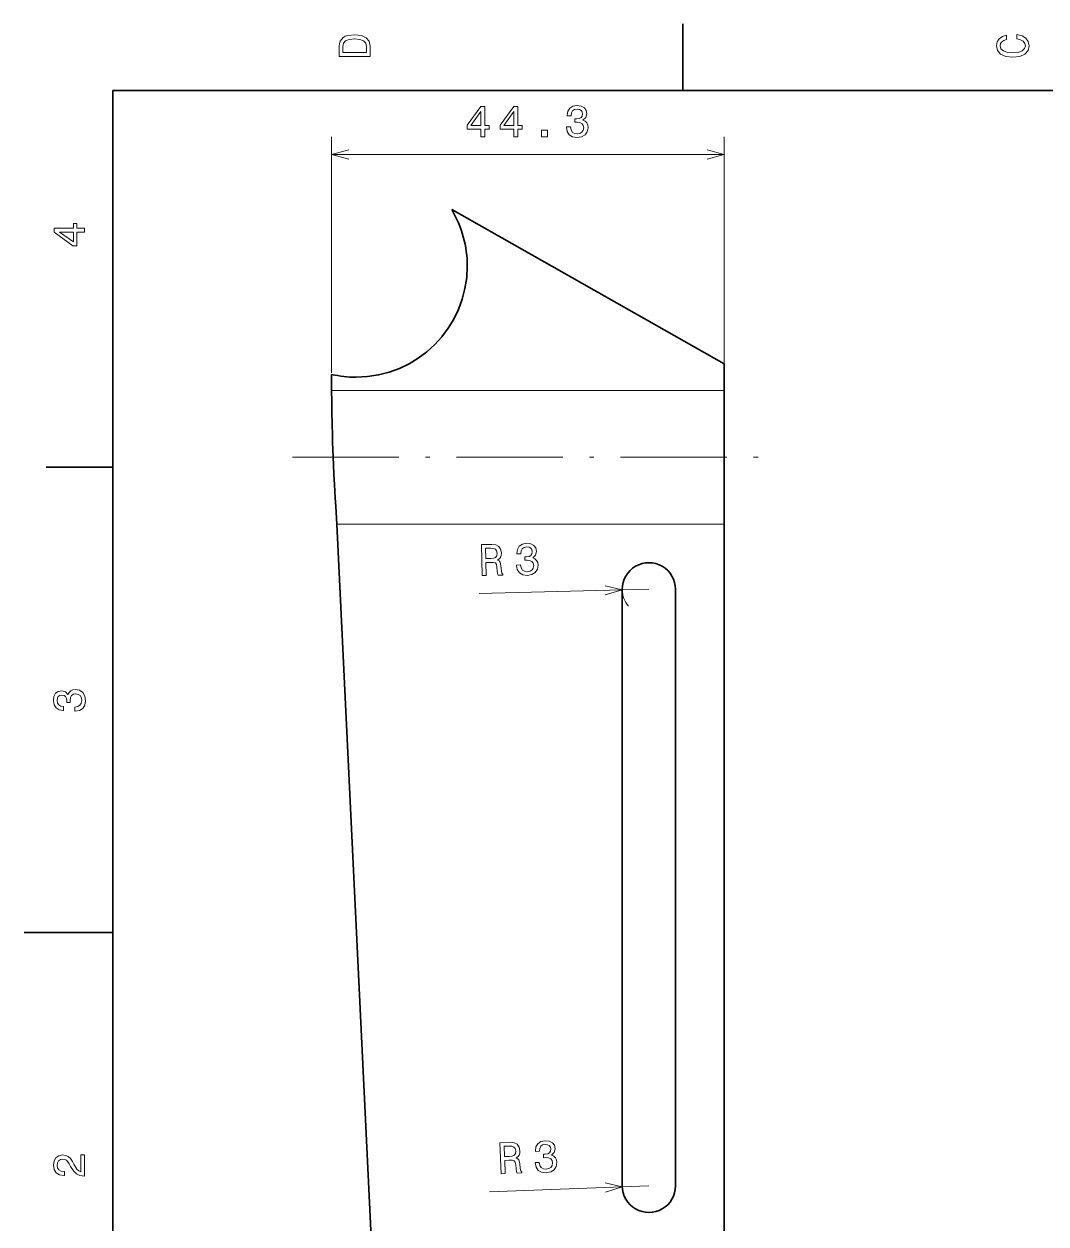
# Model space of a CAD drawing. Extents: x 0 to 297, y 0 to 210.
# Drawn here: x 0 to 115.2, y 72.1 to 207.5 of the extents above; entities that cross this region are included whole.
import ezdxf

# ---------------------------------------------------------------- set-up
doc = ezdxf.new("R2010")
doc.units = 0
doc.linetypes.add('DASHDOT', pattern=[18.5, 12, -3, 0.5, -3])

msp = doc.modelspace()

# ---------------------------------------------------------------- linework, layer by layer
at = {"color": 7, "lineweight": 35, "ltscale": 0.1875}
for p, q in [((74.300003, 200), (74.300003, 207.5)), ((10, 157.5), (2.5, 157.5))]:
    msp.add_line(p, q, dxfattribs=at)
at = {"color": 7, "lineweight": 35}
for p, q in [((287, 200), (10, 200)), ((10, 200), (10, 10)), ((48.219421, 186.561218), (78.9562, 169.161179)), ((35.267235, 151.078308), (39.224873, 69.0783)), ((78.9562, 69.0783), (78.9562, 151.078308)), ((67.4562, 143.728302), (67.4562, 76.428299)), ((73.4562, 76.428299), (73.4562, 143.728302))]:
    msp.add_line(p, q, dxfattribs=at)
at = {"color": 7, "lineweight": 13}
for p, q in [((34.688068, 168.161194), (34.688068, 194.785385)), ((78.9562, 168.161194), (78.9562, 194.785385)), ((34.688068, 192.785385), (78.9562, 192.785385)), ((34.688068, 166.161194), (78.9562, 166.161194)), ((35.267235, 151.078308), (78.9562, 151.078308))]:
    msp.add_line(p, q, dxfattribs=at)
at = {"color": 7, "lineweight": 35, "ltscale": 0.045039}
msp.add_line((34.688068, 167.962769), (34.688068, 166.161194), dxfattribs=at)
at = {"color": 7, "lineweight": 35, "ltscale": 0.075}
msp.add_line((78.9562, 166.161194), (78.9562, 169.161179), dxfattribs=at)
at = {"color": 7, "lineweight": 35, "ltscale": 0.377072}
msp.add_line((78.9562, 151.078308), (78.9562, 166.161194), dxfattribs=at)
at = {"color": 7, "linetype": 'DASHDOT', "lineweight": 13}
msp.add_line((30.261255, 158.619751), (83.383011, 158.619751), dxfattribs=at)
at = {"color": 7, "lineweight": 13, "ltscale": 0.478785}
msp.add_line((70.4562, 143.728302), (51.310505, 143.261459), dxfattribs=at)
at = {"color": 7, "lineweight": 35, "ltscale": 0.25}
msp.add_line((10, 105), (0, 105), dxfattribs=at)
at = {"color": 7, "lineweight": 13, "ltscale": 0.45}
msp.add_line((70.4562, 76.428299), (52.468712, 75.757347), dxfattribs=at)
at = {"color": 7, "lineweight": 13}
for points in [[(35.533215, 204.994965), (35.533215, 203.829971), (39.033215, 203.829971), (39.033215, 204.994965), (38.922264, 205.544678), (38.584366, 205.953171), (38.034657, 206.205338), (37.283215, 206.296112), (36.516644, 206.215424), (36.21405, 206.114563), (35.971977, 205.973343), (35.644165, 205.56485), (35.563473, 205.297562)], [(35.951801, 204.959656), (36.027451, 205.342941), (36.259438, 205.605194), (36.672985, 205.761536), (37.283215, 205.811966), (37.873272, 205.756485), (38.286816, 205.600143), (38.533936, 205.332855), (38.614628, 204.959656), (38.614628, 204.298996), (35.951801, 204.298996)], [(111.93206, 205.817017), (112.35569, 205.716141), (112.658287, 205.549713), (112.844887, 205.317734), (112.905403, 205.045395), (112.814629, 204.71759), (112.54229, 204.460388), (112.098488, 204.28891), (111.483215, 204.233429), (110.872986, 204.28891), (110.424141, 204.455338), (110.151802, 204.71254), (110.055984, 205.045395), (110.106415, 205.287476), (110.247627, 205.494247), (110.474571, 205.655624), (110.787247, 205.766571), (110.787247, 206.245682), (110.308144, 206.094391), (109.94503, 205.832138), (109.718086, 205.474075), (109.637398, 205.045395), (109.763474, 204.510818), (110.116501, 204.10231), (110.696472, 203.840057), (111.483215, 203.749283), (112.269958, 203.840057), (112.84993, 204.10231), (113.208, 204.510818), (113.329041, 205.045395), (113.233215, 205.51442), (112.965927, 205.892654), (112.527161, 206.159943), (111.93206, 206.301163)], [(51.495476, 194.785385), (51.949368, 194.785385), (51.949368, 195.652817), (52.448647, 195.652817), (52.448647, 196.056274), (51.949368, 196.056274), (51.949368, 198.209732), (51.490433, 198.209732), (49.957291, 196.096619), (49.957291, 195.652817), (51.495476, 195.652817)], [(55.231499, 194.785385), (55.68539, 194.785385), (55.68539, 195.652817), (56.184669, 195.652817), (56.184669, 196.056274), (55.68539, 196.056274), (55.68539, 198.209732), (55.226456, 198.209732), (53.693314, 196.096619), (53.693314, 195.652817), (55.231499, 195.652817)], [(61.155273, 195.884811), (61.155273, 195.849503), (61.23597, 195.365356), (61.473, 195.002243), (61.846199, 194.770248), (62.340431, 194.684525), (62.864929, 194.770248), (63.258301, 194.992157), (63.510464, 195.345184), (63.601242, 195.799072), (63.560898, 196.096619), (63.449944, 196.338699), (63.268387, 196.525299), (63.026314, 196.661469), (63.354122, 196.933807), (63.470116, 197.367523), (63.39447, 197.760895), (63.177612, 198.058441), (62.824585, 198.245041), (62.340431, 198.310608), (61.886543, 198.229904), (61.538559, 198.008011), (61.311615, 197.654984), (61.23597, 197.185959), (61.23597, 197.150665), (61.684814, 197.150665), (61.725159, 197.473419), (61.856285, 197.705414), (62.0681, 197.846619), (62.36565, 197.897064), (62.627899, 197.856705), (62.819542, 197.750809), (62.935535, 197.57933), (62.980927, 197.347351), (62.935535, 197.10022), (62.814499, 196.933807), (62.602684, 196.832932), (62.315216, 196.802673), (62.11853, 196.807724), (62.11853, 196.409302), (62.36565, 196.419388), (62.683372, 196.374008), (62.920403, 196.25296), (63.061615, 196.056274), (63.112045, 195.799072), (63.056572, 195.506561), (62.910316, 195.289703), (62.678329, 195.153534), (62.370693, 195.108154), (62.052971, 195.158585), (61.820984, 195.309875), (61.674728, 195.551956), (61.619255, 195.884811)], [(50.380924, 196.056274), (51.495476, 197.624725), (51.495476, 196.056274)], [(54.116947, 196.056274), (55.231499, 197.624725), (55.231499, 196.056274)], [(58.342163, 194.785385), (59.038128, 194.785385), (59.038128, 195.536819), (58.342163, 195.536819)], [(6.833213, 184.02739), (6.833213, 184.481277), (5.965778, 184.481277), (5.965778, 184.98056), (5.56232, 184.98056), (5.56232, 184.481277), (3.408862, 184.481277), (3.408862, 184.022339), (5.521974, 182.489197), (5.965778, 182.489197), (5.965778, 184.02739)], [(5.56232, 182.912827), (3.993876, 184.02739), (5.56232, 184.02739)], [(55.516823, 146.464371), (55.517681, 146.429077), (55.610153, 145.947052), (55.855965, 145.589813), (56.234707, 145.367004), (56.730885, 145.293335), (57.253136, 145.39183), (57.640984, 145.62326), (57.88446, 145.98233), (57.964149, 146.438293), (57.916561, 146.734772), (57.799744, 146.97406), (57.613693, 147.156189), (57.36837, 147.286407), (57.689445, 147.56665), (57.79483, 148.003067), (57.709618, 148.39447), (57.485569, 148.686646), (57.128098, 148.864594), (56.642494, 148.918335), (56.190704, 148.826599), (55.848236, 148.596283), (55.629963, 148.237823), (55.565773, 147.767105), (55.566631, 147.731812), (56.015343, 147.742767), (56.047813, 148.066406), (56.173241, 148.301529), (56.381554, 148.447861), (56.677784, 148.505524), (56.940937, 148.471588), (57.135105, 148.370392), (57.255245, 148.201782), (57.306274, 147.970978), (57.266922, 147.722824), (57.149979, 147.553497), (56.940685, 147.44751), (56.654045, 147.410248), (56.457291, 147.410492), (56.467003, 147.012192), (56.713806, 147.028305), (57.032539, 146.990662), (57.272453, 146.875458), (57.418415, 146.682251), (57.475101, 146.426361), (57.426773, 146.132599), (57.285851, 145.912231), (57.057251, 145.770447), (56.750809, 145.717575), (56.431953, 145.760254), (56.196342, 145.905853), (56.044231, 146.144287), (55.980659, 146.475677)], [(51.655006, 145.270447), (52.123886, 145.281891), (52.087868, 146.759109), (52.566833, 146.770782), (52.92012, 146.764282), (53.143677, 146.699097), (53.268738, 146.535675), (53.326408, 146.239441), (53.362679, 145.786285), (53.400185, 145.489563), (53.464989, 145.31459), (53.99437, 145.327484), (53.992035, 145.423279), (53.872631, 145.56163), (53.825905, 145.822815), (53.776844, 146.386627), (53.680931, 146.803009), (53.561775, 146.931259), (53.377937, 147.022629), (53.57653, 147.153595), (53.713398, 147.333496), (53.79874, 147.557541), (53.822472, 147.825485), (53.741562, 148.247284), (53.53215, 148.559982), (53.194725, 148.743454), (52.739372, 148.797943), (51.569687, 148.769409)], [(52.618736, 148.36618), (52.927017, 148.343445), (53.146149, 148.25293), (53.286575, 148.079788), (53.338715, 147.803604), (53.295425, 147.509949), (53.163605, 147.33017), (52.933899, 147.233765), (52.616882, 147.200806), (52.077415, 147.187653), (52.049019, 148.352295)], [(5.73379, 129.979111), (5.769093, 129.979111), (6.253242, 130.059799), (6.616354, 130.296829), (6.848343, 130.670029), (6.934078, 131.164276), (6.848343, 131.688766), (6.626441, 132.082138), (6.273415, 132.334305), (5.819525, 132.425079), (5.521974, 132.384735), (5.279899, 132.273788), (5.0933, 132.092224), (4.957133, 131.850143), (4.684798, 132.177963), (4.251081, 132.293961), (3.857709, 132.218307), (3.560158, 132.00145), (3.373559, 131.648422), (3.307997, 131.164276), (3.388689, 130.710388), (3.610591, 130.362396), (3.963617, 130.135452), (4.432637, 130.059799), (4.46794, 130.059799), (4.46794, 130.508652), (4.145173, 130.548996), (3.913184, 130.680115), (3.771974, 130.891937), (3.721542, 131.189484), (3.761888, 131.451736), (3.867795, 131.643372), (4.039265, 131.759369), (4.271254, 131.804764), (4.518372, 131.759369), (4.684798, 131.638336), (4.785663, 131.426514), (4.815922, 131.139053), (4.810879, 130.942368), (5.209294, 130.942368), (5.199208, 131.189484), (5.244596, 131.507217), (5.365634, 131.744247), (5.56232, 131.885452), (5.819525, 131.935883), (6.112032, 131.880417), (6.328891, 131.734161), (6.465058, 131.502167), (6.510447, 131.194534), (6.460014, 130.876801), (6.308718, 130.644821), (6.066643, 130.498566), (5.73379, 130.443085)], [(53.787655, 77.807938), (54.256348, 77.825424), (54.201267, 79.302063), (54.680042, 79.319916), (55.033386, 79.317963), (55.257767, 79.255676), (55.384922, 79.093872), (55.446411, 78.798409), (55.488529, 78.345779), (55.529858, 78.049561), (55.596916, 77.875427), (56.126083, 77.895164), (56.122513, 77.990921), (56.001335, 78.127708), (55.951244, 78.388268), (55.894913, 78.951401), (55.793633, 79.366501), (55.672829, 79.49321), (55.487831, 79.582199), (55.684719, 79.715714), (55.819252, 79.897369), (55.901695, 80.122498), (55.92197, 80.390732), (55.835625, 80.811432), (55.622192, 81.121414), (55.282425, 81.300522), (54.826408, 81.349121), (53.657188, 81.305504)], [(57.633739, 79.05159), (57.635056, 79.016312), (57.733738, 78.535507), (57.984138, 78.18148), (58.365726, 77.963562), (58.862816, 77.896317), (59.383751, 78.001541), (59.768578, 78.237946), (60.007404, 78.600128), (60.0812, 79.057083), (60.029793, 79.352928), (59.909897, 79.590698), (59.721508, 79.770401), (59.474525, 79.897446), (59.791958, 80.181808), (59.891701, 80.619553), (59.801445, 81.009834), (59.573647, 81.299088), (59.213909, 81.472404), (58.727654, 81.519875), (58.277084, 81.422318), (57.937614, 81.187599), (57.723988, 80.826355), (57.665874, 80.354843), (57.667191, 80.319565), (58.115723, 80.336304), (58.144012, 80.660339), (58.266396, 80.897064), (58.472801, 81.046066), (58.768265, 81.107559), (59.031837, 81.077011), (59.227295, 80.978317), (59.349598, 80.811295), (59.403603, 80.581161), (59.367455, 80.33252), (59.252708, 80.161697), (59.0448, 80.053009), (58.758659, 80.012054), (58.561924, 80.009766), (58.576775, 79.611626), (58.823345, 79.63092), (59.14254, 79.597397), (59.383919, 79.485283), (59.532364, 79.293999), (59.592346, 79.038849), (59.547813, 78.744476), (59.409744, 78.522324), (59.182995, 78.377602), (58.877262, 78.320778), (58.55788, 78.359329), (58.320412, 78.501877), (58.165237, 78.738327), (58.097393, 79.068878)], [(6.833213, 77.519447), (6.833213, 79.925072), (6.399496, 79.925072), (6.399496, 78.023773), (6.162464, 78.129684), (5.965778, 78.311241), (5.607709, 78.871033), (5.456412, 79.168587), (5.239553, 79.501442), (4.987392, 79.738472), (4.689842, 79.874641), (4.351945, 79.925072), (3.928314, 79.839333), (3.595461, 79.602303), (3.383646, 79.239189), (3.307997, 78.770172), (3.393732, 78.286018), (3.630764, 77.91787), (4.009006, 77.680832), (4.508286, 77.600143), (4.578891, 77.600143), (4.578891, 78.059074), (4.538545, 78.059074), (4.195605, 78.104462), (3.943444, 78.240631), (3.782061, 78.457489), (3.726585, 78.744957), (3.777017, 79.03746), (3.903098, 79.254318), (4.099784, 79.395531), (4.346902, 79.445961), (4.578891, 79.41066), (4.775577, 79.314842), (4.947046, 79.153458), (5.098343, 78.931557), (5.259727, 78.634003), (5.572406, 78.139771), (5.90526, 77.791786), (6.308718, 77.585014), (6.818084, 77.519447)], [(54.711353, 80.915855), (55.019905, 80.897079), (55.240181, 80.80941), (55.382835, 80.638092), (55.43853, 80.362602), (55.39904, 80.06842), (55.269547, 79.886955), (55.0411, 79.78759), (54.724541, 79.750549), (54.185287, 79.730438), (54.141861, 80.894608)]]:
    msp.add_lwpolyline(points, close=True, dxfattribs=at)
for points in [[(36.619919, 193.303024), (34.688068, 192.785385), (36.619919, 192.267746)], [(77.024353, 192.267746), (78.9562, 192.785385), (77.024353, 193.303024)], [(65.538429, 143.090607), (67.457092, 143.655182), (65.513199, 144.125565)], [(65.547073, 75.727188), (67.458282, 76.316475), (65.508484, 76.761749)]]:
    msp.add_lwpolyline(points, dxfattribs=at)
at = {"color": 7, "lineweight": 35}
msp.add_lwpolyline([(35.267235, 151.078308), (35.148285, 153.064575), (35.090424, 154.057404), (35.007385, 155.546234), (34.949104, 156.662567), (34.895123, 157.778839), (34.85667, 158.644684), (34.821548, 159.510651), (34.792004, 160.31955), (34.765827, 161.128662), (34.732273, 162.385834), (34.707863, 163.643707), (34.693039, 164.902222), (34.688068, 166.161194)], dxfattribs=at)
for centre, radius, start, end in [((37.50671, 180.178909), 12.469806, 359.998627, 30.785189), ((37.430912, 180.214752), 12.555258, 257.381291, 270.074863), ((70.4562, 143.728302), 3, 0, 180.000005), ((70.4562, 76.428299), 3, 179.999995, 360)]:
    msp.add_arc(centre, radius, start, end, dxfattribs=at)
at = {"color": 7, "lineweight": 13}
msp.add_arc((70.4562, 143.728302), 3, 181.39681, 219.593987, dxfattribs=at)
at = {"color": 7, "lineweight": 35}
msp.add_ellipse((37.447186, 180.162003), major_axis=(12.051296, 3.436565), ratio=0.997481, start_param=4.4352755215, end_param=6.0060594125, dxfattribs=at)

doc.saveas('drawing.dxf')
